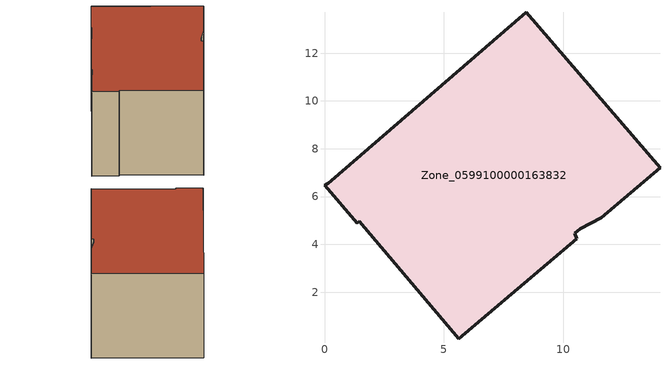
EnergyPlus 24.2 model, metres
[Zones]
Zone_0599100000163832
 floor ground (C_G): 0.09,6.54 0.14,6.54 8.45,13.71 14.04,7.2 11.57,5.11 10.7,4.65 10.47,4.46 10.55,4.24 5.61,0.05 1.46,4.97 1.36,4.88 0,6.47 z0
 wall outside (C_F): 0.14,6.54 0.09,6.54 0,6.47 1.36,4.88 1.46,4.97 5.61,0.05 10.55,4.24 10.47,4.46 10.7,4.65 11.57,5.11 14.04,7.2 8.45,13.71 0.14,6.54 z0:7.88
 roof outside (C_R): 10.47,4.46 10.7,4.65 11.57,5.11 14.04,7.2 8.45,13.71 0.14,6.54 0.09,6.54 0,6.47 1.36,4.88 1.46,4.97 5.61,0.05 10.55,4.24 z7.88
[BUILDING]
Pand.0599100000163832: North Axis=0; Terrain=City; Loads Convergence Tolerance Value=0.04; Temperature Convergence Tolerance Value=0.4; Solar Distribution=FullExterior; Maximum Number of Warmup Days=25; Minimum Number of Warmup Days=1
[Site:Location]
Rotterdam.The.Hague.AP_ZH_NLD Design_Conditions: Latitude=51.96; Longitude=4.45; Time Zone=1; Elevation=-4.5
[SITE:GROUNDTEMPERATURE:BUILDINGSURFACE]
18, 18, 18, 18, 18, 18, 18, 18, 18, 18, 18, 18
[MATERIAL] Thermal Absorptance=0.9; Solar Absorptance=0.7; Visible Absorptance=0.7
Name | Roughness | Thickness | Conductivity | Density | Specific Heat
G.D.1965 | MediumSmooth | 0.15 | 1 | 540 | 1210
F.D.1965 | Rough | 0.3 | 0.857143 | 1920 | 840
R.D.1965 | MediumRough | 0.2 | 0.08 | 1500 | 1000
[CONSTRUCTION]
C_G: G.D.1965
C_F: F.D.1965
C_R: R.D.1965
[ZONE]
Zone_0599100000163832: Type=1; Multiplier=1; Ceiling Height=Autocalculate; Volume=Autocalculate; Floor Area=autocalculate; Part of Total Floor Area=Yes
[ZONEINFILTRATION:DESIGNFLOWRATE]
Infil_Zone_0599100000163832: Zone or ZoneList or Space or SpaceList=Zone_0599100000163832; Schedule=AlwaysOn; Design Flow Rate Calculation Method=Flow/Area; Flow Rate per Floor Area=0.0042; Constant Term Coefficient=1; Temperature Term Coefficient=0; Velocity Term Coefficient=0; Velocity Squared Term Coefficient=0
[HVACTEMPLATE:ZONE:IDEALLOADSAIRSYSTEM]
Zone_0599100000163832: Maximum Heating Supply Air Temperature=50; Minimum Cooling Supply Air Temperature=13; Maximum Heating Supply Air Humidity Ratio=0.0156; Minimum Cooling Supply Air Humidity Ratio=0.0077; Heating Limit=NoLimit; Cooling Limit=NoLimit; Dehumidification Control Type=ConstantSensibleHeatRatio; Cooling Sensible Heat Ratio=0.7; Dehumidification Setpoint=60; Humidification Control Type=None; Humidification Setpoint=30; Outdoor Air Method=None; Outdoor Air Flow Rate per Person=0.00944; Outdoor Air Flow Rate per Zone Floor Area=0; Outdoor Air Flow Rate per Zone=0; Demand Controlled Ventilation Type=None; Outdoor Air Economizer Type=NoEconomizer; Heat Recovery Type=None; Sensible Heat Recovery Effectiveness=0.7; Latent Heat Recovery Effectiveness=0.65
[ZONECONTROL:THERMOSTAT]
ThermostatControl_Zone_0599100000163832: Zone or ZoneList=Zone_0599100000163832; Control Type Schedule=DualSetpointControlType; Control 1=Thermostat_Zone_0599100000163832; Temperature Difference Between Cutout And Setpoint=0
[THERMOSTATSETPOINT:DUALSETPOINT]
Thermostat_Zone_0599100000163832: Heating Setpoint Temperature Schedule=HeatingSetpoint_Zone_0599100000163832; Cooling Setpoint Temperature Schedule=CoolingSetpoint_Zone_0599100000163832
[SCHEDULE:COMPACT]
HeatingSetpoint_Zone_0599100000163832: Through: 12/31, For: AllDays, Until: 24:00, 21
CoolingSetpoint_Zone_0599100000163832: Through: 12/31, For: AllDays, Until: 24:00, 24
DualSetpointControlType: Through: 12/31, For: AllDays, Until: 24:00, 4
AlwaysOn: Through: 12/31, For: AllDays, Until: 24:00, 1
